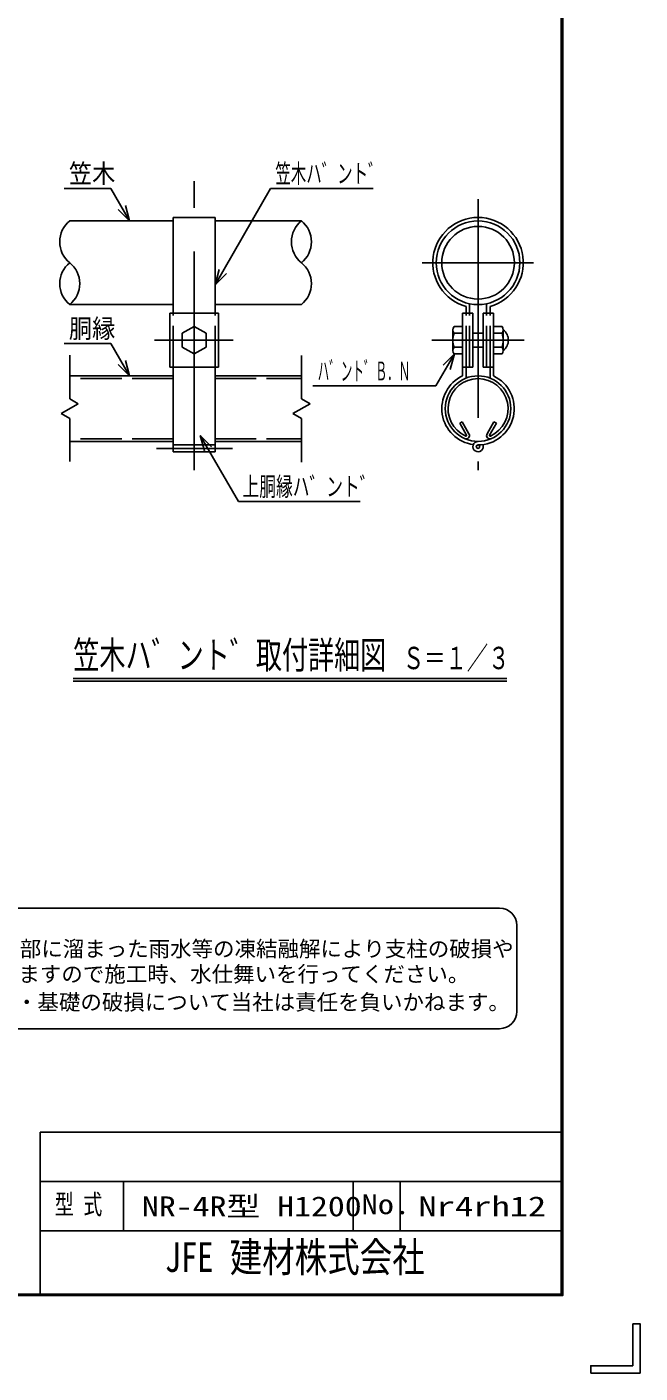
# Model space of a CAD drawing. Units: millimetres, scale not verified, with parts at other scales. Extents: x -4425 to 4425, y -3150 to 3150.
# Drawn here: x 2643 to 4425, y -3150 to 759 of the extents above; entities that cross this region are included whole.
import ezdxf
from ezdxf.enums import TextEntityAlignment as Align

# ---------------------------------------------------------------- set-up
doc = ezdxf.new("R2010")
doc.units = ezdxf.units.MM
doc.header["$LTSCALE"] = 20
doc.linetypes.add('DASHED', pattern=[7.5, 6, -1.5])
doc.linetypes.add('USER1', pattern=[50.8, 31.75, -6.35, 6.35, -6.35])
for name, color, linetype, lineweight in [('0-0_1', 7, 'Continuous', 25), ('0-5_WAKU', 7, 'Continuous', 25), ('0-6_D-TTL-TXT', 2, 'Continuous', 25)]:
    doc.layers.add(name, color=color, linetype=linetype, lineweight=lineweight)
doc.styles.add('ＭＳ ゴシック', font='')
doc.styles.get('ＭＳ ゴシック').set_extended_font_data('MS Gothic')

msp = doc.modelspace()

# ---------------------------------------------------------------- linework, layer by layer
at = {"layer": '0-0_1', "color": 2}
for p, q in [((2751.31, 289.9), (2886.71, 289.9)), ((2886.71, 289.9), (2941.1, 195.7)), ((3189.67, 9.94), (3351.31, 289.9)), ((3351.31, 289.9), (3648.82, 289.9)), ((2941.1, 195.7), (2929.04, 240.7)), ((2941.1, 195.7), (2908.15, 228.64)), ((3189.67, 9.94), (3201.73, 54.94)), ((3189.67, 9.94), (3222.62, 42.89)), ((2751.31, -160.1), (2886.71, -160.1)), ((2767.39, -194.05), (2767.39, -320.68)), ((2886.71, -160.1), (2941.1, -254.3)), ((3831.61, -283.58), (3885.18, -190.8)), ((3885.18, -190.8), (3852.23, -223.74)), ((3885.18, -190.8), (3873.12, -235.8)), ((2941.1, -254.3), (2908.15, -221.36)), ((2941.1, -254.3), (2929.04, -209.3)), ((3440.7, -320.68), (3440.7, -195.62)), ((3474.04, -283.58), (3831.61, -283.58)), ((2792.39, -335.12), (2742.39, -363.98)), ((2767.39, -320.68), (2792.39, -335.12)), ((3415.7, -363.98), (3465.7, -335.12)), ((3440.7, -320.68), (3465.7, -335.12)), ((2767.39, -378.42), (2742.39, -363.98)), ((2767.39, -378.42), (2767.39, -503.48)), ((3440.7, -378.42), (3415.7, -363.98)), ((3440.7, -505.04), (3440.7, -378.42)), ((3146.9, -427.39), (3257.51, -618.99)), ((3146.9, -427.39), (3179.84, -460.33)), ((3146.9, -427.39), (3158.95, -472.39)), ((3257.51, -618.99), (3611, -618.99))]:
    msp.add_line(p, q, dxfattribs=at)
at = {"layer": '0-0_1', "color": 3, "linetype": 'USER1'}
for p, q in [((3129.05, -528.53), (3129.05, 311.28)), ((3954.05, 258.95), (3954.05, -528.53)), ((3791.39, 74.2), (4115.52, 74.2)), ((3013.77, -150.8), (3242.32, -150.8)), ((3820.22, -150.8), (4087.88, -150.8)), ((3020, -464.8), (3240.25, -464.8))]:
    msp.add_line(p, q, dxfattribs=at)
at = {"layer": '0-0_1'}
for p, q in [((3068.42, 195.7), (2767.39, 195.7)), ((3068.42, -72.3), (3068.42, 205.7)), ((3068.42, 205.7), (3189.67, 205.7)), ((3189.67, -72.3), (3189.67, 205.7)), ((3189.67, 195.7), (3440.7, 195.7)), ((3068.42, -47.3), (2767.39, -47.3)), ((3058.42, -72.3), (3199.67, -72.3)), ((3058.42, -229.3), (3058.42, -72.3)), ((3189.67, -47.3), (3440.7, -47.3)), ((3199.67, -229.3), (3199.67, -72.3)), ((3909.05, -254.4), (3909.05, -72.3)), ((3909.05, -72.3), (3939.05, -72.3)), ((3919.05, -72.3), (3919.05, -52.56)), ((3929.05, -72.3), (3929.05, -44.7)), ((3939.05, -229.3), (3939.05, -72.3)), ((3969.05, -229.3), (3969.05, -72.3)), ((3999.05, -72.3), (3969.05, -72.3)), ((3979.05, -72.3), (3979.05, -44.7)), ((3989.05, -72.3), (3989.05, -52.56)), ((3999.05, -254.4), (3999.05, -72.3)), ((3129.05, -110.8), (3094.41, -130.8)), ((3129.05, -110.8), (3163.69, -130.8)), ((3884.3, -110.8), (3909.05, -110.8)), ((4023.8, -110.8), (3999.05, -110.8)), ((3094.41, -130.8), (3094.41, -170.8)), ((3163.69, -130.8), (3163.69, -170.8)), ((3880.87, -120.8), (3880.87, -180.8)), ((3884.3, -130.8), (3909.05, -130.8)), ((3939.05, -130.8), (3969.05, -130.8)), ((4023.8, -130.8), (3999.05, -130.8)), ((4027.23, -180.8), (4027.23, -120.8)), ((3094.41, -170.8), (3129.05, -190.8)), ((3163.69, -170.8), (3129.05, -190.8)), ((3884.3, -170.8), (3909.05, -170.8)), ((3884.3, -190.8), (3909.05, -190.8)), ((3939.05, -170.8), (3969.05, -170.8)), ((4023.8, -170.8), (3999.05, -170.8)), ((4023.8, -190.8), (3999.05, -190.8)), ((3058.42, -229.3), (3068.42, -229.3)), ((3068.42, -474.8), (3068.42, -229.3)), ((3189.67, -474.8), (3189.67, -229.3)), ((3189.67, -229.3), (3199.67, -229.3)), ((3909.05, -229.3), (3939.05, -229.3)), ((3919.05, -260.96), (3919.05, -229.3)), ((3999.05, -229.3), (3969.05, -229.3)), ((3989.05, -260.96), (3989.05, -229.3)), ((3068.42, -254.3), (2767.39, -254.3)), ((3189.67, -254.3), (3440.7, -254.3)), ((3907.71, -387.64), (3900.78, -391.64)), ((3927.71, -422.28), (3907.71, -387.64)), ((3980.39, -422.28), (4000.39, -387.64)), ((4000.39, -387.64), (4007.32, -391.64)), ((3920.78, -426.28), (3900.78, -391.64)), ((3987.32, -426.28), (4007.32, -391.64)), ((3068.42, -444.8), (2767.39, -444.8)), ((3068.42, -454.8), (3189.67, -454.8)), ((3129.05, -474.8), (3129.05, -454.8)), ((3189.67, -444.8), (3440.7, -444.8)), ((3068.42, -474.8), (3189.67, -474.8)), ((2777.88, -1133.08), (4037.88, -1133.08)), ((2777.88, -1140.58), (4037.88, -1140.58))]:
    msp.add_line(p, q, dxfattribs=at)
at = {"layer": '0-0_1', "color": 8, "linetype": 'DASHED'}
for p, q in [((3068.42, -229.3), (3068.42, -72.3)), ((3189.67, -229.3), (3189.67, -72.3)), ((3919.05, -229.3), (3919.05, -72.3)), ((3929.05, -229.3), (3929.05, -72.3)), ((3979.05, -229.3), (3979.05, -72.3)), ((3989.05, -229.3), (3989.05, -72.3)), ((3068.42, -229.3), (3189.67, -229.3)), ((3068.42, -262.3), (2767.39, -262.3)), ((3189.67, -262.3), (3440.7, -262.3)), ((3068.42, -436.8), (2767.39, -436.8)), ((3189.67, -436.8), (3440.7, -436.8))]:
    msp.add_line(p, q, dxfattribs=at)
at = {"layer": '0-0_1'}
for centre, radius in [((3954.05, 74.2), 121.5), ((3954.05, 74.2), 105.5), ((3954.05, -349.55), 95.25), ((3954.05, -459.8), 5)]:
    msp.add_circle(centre, radius, dxfattribs=at)
for centre, radius, start, end in [((2816.09, 134.95), 77.86, 128.71809, 231.2822), ((3489.4, 134.95), 77.86, 128.71809, 231.2822), ((3392, 134.95), 77.86, 308.71795, 51.28205), ((3954.05, 74.2), 131.5, 285.43574, 254.56439), ((2816.09, 13.45), 77.86, 128.71809, 231.2822), ((2718.69, 13.45), 77.86, 308.71795, 51.28205), ((3392, 13.45), 77.86, 308.71795, 51.28205), ((3897.16, -120.8), 16.29, 142.12123, 217.87906), ((4010.94, -120.8), 16.29, 322.12109, 37.87891), ((3940.87, -150.8), 60, 160.5289, 199.47138), ((3967.23, -150.8), 60, 340.52876, 19.47124), ((4004.73, -150.8), 37.5, 306.86985, 53.13015), ((3897.16, -180.8), 16.29, 142.12123, 217.87906), ((4010.94, -180.8), 16.29, 322.12109, 37.87891), ((3954.05, -349.55), 105.25, 115.3124, 262.47274), ((3954.05, -349.55), 87.25, 294.23979, 245.76035), ((3954.05, -349.55), 105.25, 270, 64.68775), ((3919.05, -427.28), 10, 245.76007, 30.00003), ((3919.05, -427.28), 2, 245.76007, 30.00003), ((3989.05, -427.28), 10, 150.00012, 294.24009), ((3989.05, -427.28), 2, 150.00012, 294.24009), ((3954.05, -459.8), 15, 90, 23.19157)]:
    msp.add_arc(centre, radius, start, end, dxfattribs=at)
at = {"layer": '0-5_WAKU'}
for p, q in [((2681.55, -2450.93), (4196, -2450.93)), ((2681.55, -2921), (2681.55, -2450.93)), ((2681.55, -2594.18), (4196, -2594.18)), ((2923.73, -2737.43), (2923.73, -2594.18)), ((3591.19, -2737.43), (3591.19, -2594.18)), ((3727.28, -2737.43), (3727.28, -2594.18)), ((2681.55, -2737.43), (4196, -2737.43)), ((4403.51, -3006.75), (4403.51, -3128.51)), ((4281.75, -3150), (4425, -3150))]:
    msp.add_line(p, q, dxfattribs=at)
msp.add_lwpolyline([(-4050, 2925), (4200, 2925), (4200, -2925), (-4050, -2925)], close=True, dxfattribs=at)
for points in [[(4198, 2923), (4198, -2923), (-4048, -2923)], [(4196, 2921), (4196, -2921), (-4046, -2921)], [(4425, -3150), (4425, -3006.75), (4403.51, -3006.75)], [(4403.51, -3128.51), (4281.75, -3128.51), (4281.75, -3150)]]:
    msp.add_lwpolyline(points, dxfattribs=at)
at = {"layer": '0-6_D-TTL-TXT'}
for p, q in [((4016.84, -1799.92), (1571.29, -1799.92)), ((4066.84, -2099.92), (4066.84, -1849.92)), ((1571.29, -2149.92), (4016.84, -2149.92))]:
    msp.add_line(p, q, dxfattribs=at)
for centre, start, end in [((4016.84, -1849.92), 0, 90), ((4016.84, -2099.92), 270, 0)]:
    msp.add_arc(centre, 50, start, end, dxfattribs=at)

# ---------------------------------------------------------------- texts
at = {"layer": '0-0_1', "style": 'ＭＳ ゴシック'}
for s, height, width, p in [('笠木', 54.84, 0.9, (2765.12, 289.36)), ('笠木ハ゛ント゛', 54.84, 0.6, (3365.12, 289.36)), ('胴縁', 54.84, 0.9, (2765.12, -160.64)), ('ハ゛ント゛Ｂ．Ｎ', 54.84, 0.45, (3487.85, -284.12)), ('上胴縁ハ゛ント゛', 54.84, 0.65, (3269.78, -619.54)), ('笠木ハ゛ント゛取付詳細図', 79.38, 0.7, (2777.88, -1128.35)), ('Ｓ＝１／３', 64.96, 0.7, (3735.38, -1125.57))]:
    msp.add_text(s, height=height, dxfattribs=dict(at, width=width)).set_placement(p, align=Align.BOTTOM_LEFT)
at = {"layer": '0-5_WAKU', "style": 'ＭＳ ゴシック'}
for s, height, width, p in [('型 式', 57.73, 0.7, (2724.3, -2706.02)), ('NR-4R型 H1200', 57.73, 1.25, (2977.38, -2711.99)), ('No.', 57.73, 1.2, (3615.54, -2706.02)), ('Nr4rh12', 57.73, 1.35, (3780.93, -2711.99)), ('JFE 建材株式会社', 86.59, 0.8, (3043.74, -2882.49))]:
    msp.add_text(s, height=height, dxfattribs=dict(at, width=width)).set_placement(p, align=Align.BOTTOM_LEFT)
at = {"layer": '0-6_D-TTL-TXT', "color": 7, "style": 'ＭＳ ゴシック'}
for s, p in [('凍結の恐れがある場所への設置は、内部に溜まった雨水等の凍結融解により支柱の破損や', (1561.47, -1954.59)), ('コンクリート基礎の破損の恐れがありますので施工時、水仕舞いを行ってください。', (1557.36, -2028.01)), ('施工による水仕舞い不備で起こる支柱・基礎の破損について当社は責任を負いかねます。 ', (1550.37, -2109.51))]:
    msp.add_text(s, height=45.75, dxfattribs=at).set_placement(p, align=Align.BOTTOM_LEFT)

doc.saveas('drawing.dxf')
